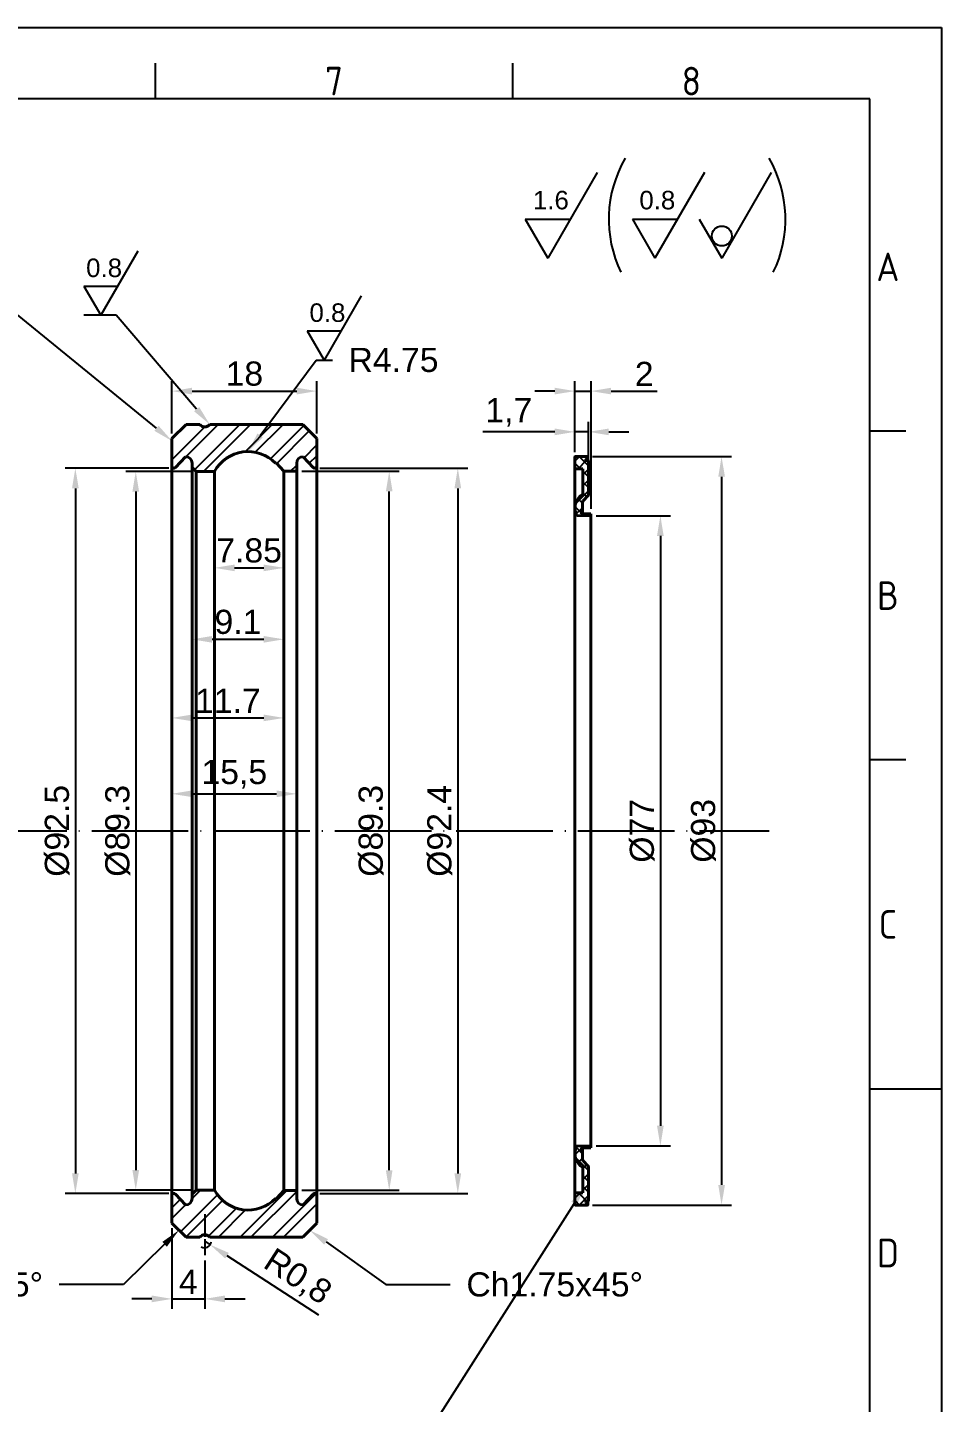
# Model space of a CAD drawing. Header units: millimetres. Extents: x 2626 to 2999, y 1108 to 1371.
# Drawn here: x 2885.3 to 2998.8, y 1200.6 to 1371.4 of the extents above; entities that cross this region are included whole.
import ezdxf
from ezdxf import colors
from ezdxf.entities.mleader import LeaderData, LeaderLine
from ezdxf.enums import TextEntityAlignment as Align
from ezdxf.math import Vec2, Vec3

# ---------------------------------------------------------------- set-up
doc = ezdxf.new("R2010")
doc.units = ezdxf.units.MM
doc.linetypes.add('ACAD_ISO04W100', pattern=[30, 24, -3, 0, -3])
doc.linetypes.add('ACAD_ISO05W100', pattern=[33, 24, -3, 0, -3, 0, -3])
for name, color, linetype, lineweight in [('AM_0', 7, 'Continuous', 40), ('AM_4', 1, 'ACAD_ISO04W100', 25), ('AM_5', 3, 'Continuous', 25), ('AM_BOR', 2, 'ACAD_ISO05W100', 35)]:
    doc.layers.add(name, color=color, linetype=linetype, lineweight=lineweight)
doc.styles.add('ACISOTS', font='isocp.shx', dxfattribs={"height": 1})
doc.styles.get("Standard").update_dxf_attribs({"font": 'arial.ttf'})
doc.dimstyles.new('ISO-25', dxfattribs={"dimtxt": 3, "dimasz": 2.5, "dimexe": 1.25, "dimexo": 0.625, "dimtad": 1, "dimtxsty": 'Standard', "dimcen": 2.5, "dimadec": 0, "dimazin": 0, "dimtfac": 1, "dimtmove": 0, "dimatfit": 3, "dimfxl": 1, "dimarcsym": 0})

# ---------------------------------------------------------------- blocks, each defined once
blk = doc.blocks.new('A3 ZTL')
for p, q in [((401.17, 280.82), (19.57, 280.82)), ((401.17, 9.78), (401.17, 280.82))]:
    blk.add_line(p, q)
at = {"layer": 'AM_BOR', "color": 135, "linetype": 'Continuous', "lineweight": 25}
for p, q in [((0, 290.61), (410.96, 290.61)), ((410.96, 290.61), (410.96, 0))]:
    blk.add_line(p, q, dxfattribs=at)
at = {"layer": 'AM_BOR', "color": 135, "lineweight": 25}
for p, q in [((303.33, 280.82), (303.33, 285.71)), ((352.25, 280.82), (352.25, 285.71)), ((406.07, 235.32), (401.17, 235.32)), ((406.07, 190.31), (401.17, 190.31)), ((401.17, 145.3), (410.96, 145.3))]:
    blk.add_line(p, q, dxfattribs=at)
at = {"layer": 'AM_BOR', "color": 135, "lineweight": 25, "style": 'ACISOTS'}
for s, p in [('7', (327.79, 283.27)), ('8', (376.71, 283.27)), ('A', (403.62, 257.83)), ('B', (403.62, 212.82)), ('C', (403.62, 167.81)), ('D', (403.62, 122.8))]:
    blk.add_text(s, height=3.91, dxfattribs=at).set_placement(p, align=Align.MIDDLE)
blk = doc.blocks.new('*D39')
at = {"layer": 'AM_5', "color": 0, "lineweight": -2}
for p, q in [((2955.5, 1318.09), (2972.77, 1318.09)), ((2971.52, 1315.59), (2971.52, 1227.59)), ((2955.5, 1225.09), (2972.77, 1225.09))]:
    blk.add_line(p, q, dxfattribs=at)
at = {"layer": 'AM_5', "color": 0}
for points in [[(2971.11, 1315.59), (2971.94, 1315.59), (2971.52, 1318.09)], [(2971.11, 1227.59), (2971.94, 1227.59), (2971.52, 1225.09)]]:
    blk.add_solid(points, dxfattribs=at)
at = {"layer": 'Defpoints', "color": 0}
for p in [(2954.87, 1318.09), (2954.87, 1225.09), (2971.52, 1225.09)]:
    blk.add_point(p, dxfattribs=at)
at = {"layer": 'AM_5', "color": 0, "insert": (2969.28, 1271.59), "char_height": 3, "attachment_point": 5, "rotation": 90}
blk.add_mtext('%%c93', dxfattribs=at)
blk = doc.blocks.new('*D40')
at = {"layer": 'AM_5', "color": 0, "lineweight": -2}
for p, q in [((2955.92, 1310.74), (2965.17, 1310.74)), ((2963.92, 1308.24), (2963.92, 1234.94)), ((2955.92, 1232.44), (2965.17, 1232.44))]:
    blk.add_line(p, q, dxfattribs=at)
at = {"layer": 'AM_5', "color": 0}
for points in [[(2963.5, 1308.24), (2964.33, 1308.24), (2963.92, 1310.74)], [(2963.5, 1234.94), (2964.33, 1234.94), (2963.92, 1232.44)]]:
    blk.add_solid(points, dxfattribs=at)
at = {"layer": 'Defpoints', "color": 0}
for p in [(2955.3, 1310.74), (2955.3, 1232.44), (2963.92, 1232.44)]:
    blk.add_point(p, dxfattribs=at)
at = {"layer": 'AM_5', "color": 0, "insert": (2961.67, 1271.59), "char_height": 3, "attachment_point": 5, "rotation": 90}
blk.add_mtext('%%c77', dxfattribs=at)
blk = doc.blocks.new('*D41')
at = {"layer": 'AM_5', "color": 0, "lineweight": -2}
for p, q in [((2950.8, 1326.23), (2948.3, 1326.23)), ((2953.3, 1318.66), (2953.3, 1327.48)), ((2953.3, 1326.23), (2955.3, 1326.23)), ((2955.3, 1311.62), (2955.3, 1327.48)), ((2957.8, 1326.23), (2963.53, 1326.23))]:
    blk.add_line(p, q, dxfattribs=at)
at = {"layer": 'AM_5', "color": 0}
for points in [[(2950.8, 1326.65), (2950.8, 1325.82), (2953.3, 1326.23)], [(2957.8, 1326.65), (2957.8, 1325.82), (2955.3, 1326.23)]]:
    blk.add_solid(points, dxfattribs=at)
at = {"layer": 'Defpoints', "color": 0}
for p in [(2955.3, 1326.23), (2953.3, 1318.04), (2955.3, 1310.99)]:
    blk.add_point(p, dxfattribs=at)
at = {"layer": 'AM_5', "color": 0, "insert": (2961.91, 1328.37), "char_height": 3, "attachment_point": 5}
blk.add_mtext('2', dxfattribs=at)
blk = doc.blocks.new('*D42')
at = {"layer": 'AM_5', "color": 0, "lineweight": -2}
for p, q in [((2950.8, 1321.17), (2941.87, 1321.17)), ((2953.3, 1318.66), (2953.3, 1322.42)), ((2955, 1321.17), (2953.3, 1321.17)), ((2955, 1318.16), (2955, 1322.42)), ((2957.5, 1321.17), (2960, 1321.17))]:
    blk.add_line(p, q, dxfattribs=at)
at = {"layer": 'AM_5', "color": 0}
for points in [[(2950.8, 1321.58), (2950.8, 1320.75), (2953.3, 1321.17)], [(2957.5, 1321.58), (2957.5, 1320.75), (2955, 1321.17)]]:
    blk.add_solid(points, dxfattribs=at)
at = {"layer": 'Defpoints', "color": 0}
for p in [(2953.3, 1321.17), (2953.3, 1318.04), (2955, 1317.54)]:
    blk.add_point(p, dxfattribs=at)
at = {"layer": 'AM_5', "color": 0, "insert": (2945.08, 1323.59), "char_height": 3, "attachment_point": 5}
blk.add_mtext('1,7', dxfattribs=at)
blk = doc.blocks.new('*D43')
at = {"layer": 'AM_5', "color": 0, "lineweight": -2}
for p, q in [((2903.23, 1320.97), (2903.23, 1327.48)), ((2905.73, 1326.23), (2918.73, 1326.23)), ((2921.23, 1320.97), (2921.23, 1327.48))]:
    blk.add_line(p, q, dxfattribs=at)
at = {"layer": 'AM_5', "color": 0}
for points in [[(2905.73, 1326.65), (2905.73, 1325.82), (2903.23, 1326.23)], [(2918.73, 1326.65), (2918.73, 1325.82), (2921.23, 1326.23)]]:
    blk.add_solid(points, dxfattribs=at)
at = {"layer": 'Defpoints', "color": 0}
for p in [(2921.23, 1326.23), (2903.23, 1320.34), (2921.23, 1320.34)]:
    blk.add_point(p, dxfattribs=at)
at = {"layer": 'AM_5', "color": 0, "insert": (2912.23, 1328.39), "char_height": 3, "attachment_point": 5}
blk.add_mtext('18', dxfattribs=at)
blk = doc.blocks.new('*D45')
at = {"layer": 'AM_5', "color": 0, "lineweight": -2}
for p, q in [((2921.61, 1316.65), (2940, 1316.65)), ((2938.75, 1314.15), (2938.75, 1229.03)), ((2921.61, 1226.53), (2940, 1226.53))]:
    blk.add_line(p, q, dxfattribs=at)
at = {"layer": 'AM_5', "color": 0}
for points in [[(2938.33, 1314.15), (2939.17, 1314.15), (2938.75, 1316.65)], [(2938.33, 1229.03), (2939.17, 1229.03), (2938.75, 1226.53)]]:
    blk.add_solid(points, dxfattribs=at)
at = {"layer": 'Defpoints', "color": 0}
for p in [(2920.98, 1316.65), (2920.98, 1226.53), (2938.75, 1226.53)]:
    blk.add_point(p, dxfattribs=at)
at = {"layer": 'AM_5', "color": 0, "insert": (2936.51, 1271.59), "char_height": 3, "attachment_point": 5, "rotation": 90}
blk.add_mtext('%%C92.4', dxfattribs=at)
blk = doc.blocks.new('*D46')
at = {"layer": 'AM_5', "color": 0, "lineweight": -2}
for p, q in [((2919.36, 1316.27), (2931.48, 1316.27)), ((2930.23, 1229.42), (2930.23, 1313.77)), ((2919.36, 1226.92), (2931.48, 1226.92))]:
    blk.add_line(p, q, dxfattribs=at)
at = {"layer": 'AM_5', "color": 0}
for points in [[(2929.81, 1313.77), (2930.64, 1313.77), (2930.23, 1316.27)], [(2929.81, 1229.42), (2930.64, 1229.42), (2930.23, 1226.92)]]:
    blk.add_solid(points, dxfattribs=at)
at = {"layer": 'Defpoints', "color": 0}
for p in [(2918.73, 1316.27), (2930.23, 1316.27), (2918.73, 1226.92)]:
    blk.add_point(p, dxfattribs=at)
at = {"layer": 'AM_5', "color": 0, "insert": (2927.98, 1271.59), "char_height": 3, "attachment_point": 5, "rotation": 90}
blk.add_mtext('%%C89.3', dxfattribs=at)
blk = doc.blocks.new('*D47')
at = {"layer": 'AM_5', "color": 0, "lineweight": -2}
for p, q in [((2902.86, 1316.65), (2889.98, 1316.65)), ((2891.23, 1314.15), (2891.23, 1229.03)), ((2902.86, 1226.53), (2889.98, 1226.53))]:
    blk.add_line(p, q, dxfattribs=at)
at = {"layer": 'AM_5', "color": 0}
for points in [[(2890.82, 1314.15), (2891.65, 1314.15), (2891.23, 1316.65)], [(2890.82, 1229.03), (2891.65, 1229.03), (2891.23, 1226.53)]]:
    blk.add_solid(points, dxfattribs=at)
at = {"layer": 'Defpoints', "color": 0}
for p in [(2903.48, 1316.65), (2891.23, 1226.53), (2903.48, 1226.53)]:
    blk.add_point(p, dxfattribs=at)
at = {"layer": 'AM_5', "color": 0, "insert": (2888.99, 1271.59), "char_height": 3, "attachment_point": 5, "rotation": 90}
blk.add_mtext('%%c92.5', dxfattribs=at)
blk = doc.blocks.new('*D48')
at = {"layer": 'AM_5', "color": 0, "lineweight": -2}
for p, q in [((2905.61, 1316.24), (2897.49, 1316.24)), ((2898.74, 1313.74), (2898.74, 1229.44)), ((2905.61, 1226.94), (2897.49, 1226.94))]:
    blk.add_line(p, q, dxfattribs=at)
at = {"layer": 'AM_5', "color": 0}
for points in [[(2898.32, 1313.74), (2899.15, 1313.74), (2898.74, 1316.24)], [(2898.32, 1229.44), (2899.15, 1229.44), (2898.74, 1226.94)]]:
    blk.add_solid(points, dxfattribs=at)
at = {"layer": 'Defpoints', "color": 0}
for p in [(2906.23, 1316.24), (2898.74, 1226.94), (2906.23, 1226.94)]:
    blk.add_point(p, dxfattribs=at)
at = {"layer": 'AM_5', "color": 0, "insert": (2896.5, 1271.59), "char_height": 3, "attachment_point": 5, "rotation": 90}
blk.add_mtext('%%C89.3', dxfattribs=at)
blk = doc.blocks.new('*D49')
at = {"layer": 'AM_5', "color": 0, "lineweight": -2}
for p, q in [((2908.52, 1304.89), (2908.52, 1305.52)), ((2917.13, 1304.89), (2917.13, 1305.52)), ((2911.02, 1304.27), (2914.63, 1304.27))]:
    blk.add_line(p, q, dxfattribs=at)
at = {"layer": 'AM_5', "color": 0}
for points in [[(2911.02, 1304.68), (2911.02, 1303.85), (2908.52, 1304.27)], [(2914.63, 1304.68), (2914.63, 1303.85), (2917.13, 1304.27)]]:
    blk.add_solid(points, dxfattribs=at)
at = {"layer": 'Defpoints', "color": 0}
for p in [(2908.52, 1304.27), (2917.13, 1304.27), (2917.13, 1304.27)]:
    blk.add_point(p, dxfattribs=at)
at = {"layer": 'AM_5', "color": 0, "insert": (2912.82, 1306.42), "char_height": 3, "attachment_point": 5}
blk.add_mtext('7.85', dxfattribs=at)
blk = doc.blocks.new('*D50')
at = {"layer": 'AM_5', "color": 0, "lineweight": -2}
for p, q in [((2905.73, 1296.01), (2905.73, 1296.64)), ((2908.23, 1295.39), (2914.63, 1295.39)), ((2917.13, 1296.01), (2917.13, 1296.64))]:
    blk.add_line(p, q, dxfattribs=at)
at = {"layer": 'AM_5', "color": 0}
for points in [[(2908.23, 1295.8), (2908.23, 1294.97), (2905.73, 1295.39)], [(2914.63, 1295.8), (2914.63, 1294.97), (2917.13, 1295.39)]]:
    blk.add_solid(points, dxfattribs=at)
at = {"layer": 'Defpoints', "color": 0}
for p in [(2905.73, 1295.39), (2917.13, 1295.39), (2917.13, 1295.39)]:
    blk.add_point(p, dxfattribs=at)
at = {"layer": 'AM_5', "color": 0, "insert": (2911.43, 1297.54), "char_height": 3, "attachment_point": 5}
blk.add_mtext('9.1', dxfattribs=at)
blk = doc.blocks.new('*D51')
at = {"layer": 'AM_5', "color": 0, "lineweight": -2}
for p, q in [((2917.13, 1294.76), (2917.13, 1284.37)), ((2903.23, 1286.16), (2903.23, 1286.87)), ((2905.73, 1285.62), (2914.63, 1285.62))]:
    blk.add_line(p, q, dxfattribs=at)
at = {"layer": 'AM_5', "color": 0}
for points in [[(2905.73, 1286.04), (2905.73, 1285.21), (2903.23, 1285.62)], [(2914.63, 1286.04), (2914.63, 1285.21), (2917.13, 1285.62)]]:
    blk.add_solid(points, dxfattribs=at)
at = {"layer": 'Defpoints', "color": 0}
for p in [(2917.13, 1295.39), (2903.23, 1285.54), (2917.13, 1285.62)]:
    blk.add_point(p, dxfattribs=at)
at = {"layer": 'AM_5', "color": 0, "insert": (2910.18, 1287.75), "char_height": 3, "attachment_point": 5}
blk.add_mtext('11.7', dxfattribs=at)
blk = doc.blocks.new('*D52')
at = {"layer": 'AM_5', "color": 0, "lineweight": -2}
for p, q in [((2903.23, 1276.82), (2903.23, 1277.44)), ((2918.73, 1276.82), (2918.73, 1277.44)), ((2905.73, 1276.19), (2916.23, 1276.19))]:
    blk.add_line(p, q, dxfattribs=at)
at = {"layer": 'AM_5', "color": 0}
for points in [[(2905.73, 1276.61), (2905.73, 1275.78), (2903.23, 1276.19)], [(2916.23, 1276.61), (2916.23, 1275.78), (2918.73, 1276.19)]]:
    blk.add_solid(points, dxfattribs=at)
at = {"layer": 'Defpoints', "color": 0}
for p in [(2903.23, 1276.19), (2918.73, 1276.19), (2918.73, 1276.19)]:
    blk.add_point(p, dxfattribs=at)
at = {"layer": 'AM_5', "color": 0, "insert": (2910.98, 1278.62), "char_height": 3, "attachment_point": 5}
blk.add_mtext('15,5', dxfattribs=at)
blk = doc.blocks.new('*D53')
at = {"layer": 'AM_5', "color": 0, "lineweight": -2}
for p, q in [((2903.23, 1222.22), (2903.23, 1212.18)), ((2907.31, 1218.22), (2907.31, 1212.18)), ((2900.73, 1213.43), (2898.23, 1213.43)), ((2903.23, 1213.43), (2907.31, 1213.43)), ((2909.81, 1213.43), (2912.31, 1213.43))]:
    blk.add_line(p, q, dxfattribs=at)
at = {"layer": 'AM_5', "color": 0}
for points in [[(2900.73, 1213.85), (2900.73, 1213.01), (2903.23, 1213.43)], [(2909.81, 1213.85), (2909.81, 1213.01), (2907.31, 1213.43)]]:
    blk.add_solid(points, dxfattribs=at)
at = {"layer": 'Defpoints', "color": 0}
for p in [(2903.23, 1222.84), (2907.31, 1218.84), (2907.31, 1213.43)]:
    blk.add_point(p, dxfattribs=at)
at = {"layer": 'AM_5', "color": 0, "insert": (2905.27, 1215.55), "char_height": 3, "attachment_point": 5}
blk.add_mtext('4', dxfattribs=at)
blk = doc.blocks.new('*D54')
at = {"layer": 'AM_5', "color": 0, "lineweight": -2}
for p, q in [((2907.31, 1220.59), (2907.98, 1220.16)), ((2921.48, 1211.41), (2910.08, 1218.8))]:
    blk.add_line(p, q, dxfattribs=at)
blk.add_arc((2907.31, 1220.59), 0.801, 237.6612, 354.0139, dxfattribs=at)
at = {"layer": 'AM_5', "color": 0}
blk.add_solid([(2910.3, 1219.15), (2909.85, 1218.45), (2907.98, 1220.16)], dxfattribs=at)
at = {"layer": 'Defpoints', "color": 0}
for p in [(2907.31, 1220.59), (2907.98, 1220.16)]:
    blk.add_point(p, dxfattribs=at)
at = {"layer": 'AM_5', "color": 0, "insert": (2918.78, 1216.05), "char_height": 3, "attachment_point": 5, "rotation": 327.0694}
blk.add_mtext('R0,8', dxfattribs=at)

msp = doc.modelspace()

# ---------------------------------------------------------------- hatches: boundary and pattern name
at = {"layer": 'AM_5'}
h = msp.add_hatch(dxfattribs=at)
h.set_pattern_fill('ANSI32', color=256, scale=0.3, style=0)
h.set_pattern_definition([(45, (5.454, 0), (-2.0205576, 2.0205576), []), (45, (6.801, 0), (-2.0205576, 2.0205576), [])])
h.paths.add_polyline_path([(2916.107, 1317.267), (2916.23, 1317.267), (2917.13, 1316.267), (2918.73, 1316.267), (2918.73, 1317.277, -0.4142136), (2919.53, 1318.077), (2919.537, 1318.077), (2920.798, 1316.73, 0.6803555), (2921.23, 1316.901), (2921.23, 1320.342), (2919.48, 1322.092), (2907.93, 1322.092, -0.48), (2906.68, 1322.092), (2904.98, 1322.092), (2903.23, 1320.342), (2903.23, 1316.901, 0.6803555), (2903.663, 1316.73), (2904.923, 1318.077), (2904.93, 1318.077, -0.4142136), (2905.73, 1317.277), (2905.73, 1316.742), (2906.23, 1316.242), (2908.518, 1316.242, -0.5064544)])
h.paths.add_polyline_path([(2919.48, 1221.092), (2921.23, 1222.842), (2921.23, 1226.284, 0.6803555), (2920.798, 1226.455), (2919.537, 1225.107), (2919.53, 1225.107, -0.4142136), (2918.73, 1225.907), (2918.73, 1226.917), (2917.13, 1226.917), (2916.23, 1225.917), (2916.107, 1225.917, -0.5064544), (2908.518, 1226.942), (2906.23, 1226.942), (2905.73, 1226.442), (2905.73, 1225.907, -0.4142136), (2904.93, 1225.107), (2904.923, 1225.107), (2903.663, 1226.455, 0.6803555), (2903.23, 1226.284), (2903.23, 1222.842), (2904.98, 1221.092), (2906.68, 1221.092, -0.48), (2907.93, 1221.092)])
h = msp.add_hatch(dxfattribs=at)
h.set_pattern_fill('ANSI37', color=256, scale=0.3, style=0)
h.set_pattern_definition([(45, (12.5878, 0), (-0.6735192, 0.6735192), []), (135, (12.5878, 0), (-0.6735192, -0.6735192), [])])
h.paths.add_polyline_path([(2954.995, 1317.54, 0.5456129), (2954.925, 1317.585), (2954.925, 1317.59), (2954.737, 1317.59, -0.6681786), (2954.666, 1317.761), (2954.91, 1318.005, 0.6681786), (2954.875, 1318.09), (2953.345, 1318.09, 0.4142136), (2953.295, 1318.04), (2953.295, 1316.59), (2954.295, 1316.59), (2954.295, 1313.44, 0.3812504), (2953.481, 1310.818, 0.2868085), (2953.525, 1310.789), (2955.295, 1310.743), (2955.295, 1310.993), (2954.245, 1310.993, -0.6054804), (2954.157, 1311.393, 0.2211398), (2954.245, 1311.585), (2954.245, 1312.436, -0.1989124), (2954.319, 1312.613), (2954.922, 1313.217, 0.1989124), (2954.995, 1313.393)])
h.paths.add_polyline_path([(2954.995, 1229.791, 0.1989124), (2954.922, 1229.968), (2954.319, 1230.571, -0.1989124), (2954.245, 1230.748), (2954.245, 1231.6, 0.2211398), (2954.157, 1231.791, -0.6054804), (2954.245, 1232.192), (2955.295, 1232.192), (2955.295, 1232.442), (2953.525, 1232.395, 0.2868085), (2953.481, 1232.366, 0.3812504), (2954.295, 1229.744), (2954.295, 1226.594), (2953.295, 1226.594), (2953.295, 1225.144, 0.4142136), (2953.345, 1225.094), (2954.875, 1225.094, 0.6681786), (2954.91, 1225.18), (2954.666, 1225.424, -0.6681786), (2954.737, 1225.594), (2954.945, 1225.594, 0.4142136), (2954.995, 1225.644)])

# ---------------------------------------------------------------- linework, layer by layer
at = {"layer": 'AM_0'}
for p, q in [((2904.98, 1322.092), (2903.23, 1320.342)), ((2904.98, 1322.092), (2906.68, 1322.092)), ((2907.93, 1322.092), (2919.48, 1322.092)), ((2919.48, 1322.092), (2921.23, 1320.342)), ((2903.23, 1320.342), (2903.23, 1271.592)), ((2921.23, 1320.342), (2921.23, 1271.592)), ((2903.663, 1316.73), (2904.923, 1318.077)), ((2904.923, 1318.077), (2904.93, 1318.077)), ((2919.537, 1318.077), (2919.53, 1318.077)), ((2920.798, 1316.73), (2919.537, 1318.077)), ((2953.295, 1318.04), (2953.295, 1271.592)), ((2953.345, 1318.09), (2954.875, 1318.09)), ((2954.91, 1318.005), (2954.666, 1317.761)), ((2954.737, 1317.59), (2954.945, 1317.59)), ((2954.925, 1318.04), (2954.925, 1317.59)), ((2954.995, 1317.54), (2954.995, 1313.393)), ((2903.23, 1316.242), (2903.23, 1271.592)), ((2905.73, 1317.277), (2905.73, 1316.742)), ((2905.73, 1316.742), (2906.23, 1316.242)), ((2905.73, 1316.742), (2905.73, 1271.592)), ((2906.23, 1316.242), (2908.518, 1316.242)), ((2906.23, 1316.242), (2906.23, 1271.592)), ((2908.518, 1316.242), (2908.518, 1271.592)), ((2916.23, 1317.267), (2916.107, 1317.267)), ((2916.23, 1317.267), (2917.13, 1316.267)), ((2918.73, 1316.267), (2917.13, 1316.267)), ((2917.13, 1316.267), (2917.13, 1271.592)), ((2918.73, 1271.592), (2918.73, 1317.277)), ((2953.295, 1316.59), (2954.295, 1316.59)), ((2954.295, 1316.59), (2954.295, 1313.44)), ((2954.245, 1312.436), (2954.245, 1311.585)), ((2954.922, 1313.217), (2954.319, 1312.613)), ((2953.525, 1310.789), (2955.295, 1310.743)), ((2954.245, 1311.585), (2954.245, 1310.993)), ((2954.245, 1310.993), (2955.295, 1310.993)), ((2955.295, 1310.993), (2955.295, 1310.743)), ((2955.295, 1310.743), (2955.295, 1271.592)), ((2903.23, 1222.842), (2903.23, 1271.592)), ((2903.23, 1226.942), (2903.23, 1271.592)), ((2905.73, 1226.442), (2905.73, 1271.592)), ((2906.23, 1226.942), (2906.23, 1271.592)), ((2908.518, 1226.942), (2908.518, 1271.592)), ((2917.13, 1226.917), (2917.13, 1271.592)), ((2918.73, 1271.592), (2918.73, 1225.907)), ((2921.23, 1222.842), (2921.23, 1271.592)), ((2953.295, 1225.144), (2953.295, 1271.592)), ((2955.295, 1232.442), (2955.295, 1271.592)), ((2953.525, 1232.395), (2955.295, 1232.442)), ((2954.245, 1232.192), (2955.295, 1232.192)), ((2954.245, 1231.6), (2954.245, 1232.192)), ((2955.295, 1232.192), (2955.295, 1232.442)), ((2954.245, 1230.748), (2954.245, 1231.6)), ((2954.922, 1229.968), (2954.319, 1230.571)), ((2954.295, 1226.594), (2954.295, 1229.744)), ((2954.995, 1225.644), (2954.995, 1229.791)), ((2905.73, 1226.442), (2906.23, 1226.942)), ((2906.23, 1226.942), (2908.518, 1226.942)), ((2916.23, 1225.917), (2917.13, 1226.917)), ((2918.73, 1226.917), (2917.13, 1226.917)), ((2903.663, 1226.455), (2904.923, 1225.107)), ((2904.923, 1225.107), (2904.93, 1225.107)), ((2905.73, 1225.907), (2905.73, 1226.442)), ((2916.23, 1225.917), (2916.107, 1225.917)), ((2919.537, 1225.107), (2919.53, 1225.107)), ((2920.798, 1226.455), (2919.537, 1225.107)), ((2953.295, 1226.594), (2954.295, 1226.594)), ((2953.345, 1225.094), (2954.875, 1225.094)), ((2954.91, 1225.18), (2954.666, 1225.424)), ((2954.737, 1225.594), (2954.945, 1225.594)), ((2954.925, 1225.144), (2954.925, 1225.594)), ((2904.98, 1221.092), (2903.23, 1222.842)), ((2919.48, 1221.092), (2921.23, 1222.842)), ((2904.98, 1221.092), (2906.68, 1221.092)), ((2907.93, 1221.092), (2919.48, 1221.092))]:
    msp.add_line(p, q, dxfattribs=at)
for centre, radius, start, end in [((2907.305, 1322.593), 0.801, 218.71799, 321.28201), ((2904.93, 1317.277), 0.8, 0, 90), ((2912.689, 1313.969), 4.75, 43.97137, 151.41191), ((2919.53, 1317.277), 0.8, 90, 180), ((2953.345, 1318.04), 0.05, 90, 180), ((2954.737, 1317.69), 0.1, 135, 270), ((2954.875, 1318.04), 0.05, 315, 90), ((2954.945, 1317.54), 0.05, 0, 90), ((2903.48, 1316.901), 0.25, 180, 316.91851), ((2920.98, 1316.901), 0.25, 223.08149, 0), ((2955.358, 1311.673), 2.062, 121.00844, 204.4859), ((2954.495, 1312.436), 0.25, 135, 180), ((2954.745, 1313.393), 0.25, 315, 0), ((2953.527, 1310.839), 0.05, 204.4859, 268.49927), ((2954.306, 1311.216), 0.232, 130.12121, 254.89754), ((2953.995, 1311.585), 0.25, 310.12121, 0), ((2955.358, 1231.511), 2.062, 155.5141, 238.99156), ((2953.527, 1232.345), 0.05, 91.50073, 155.5141), ((2954.306, 1231.968), 0.232, 105.10246, 229.87879), ((2953.995, 1231.6), 0.25, 0, 49.87879), ((2954.495, 1230.748), 0.25, 180, 225), ((2954.745, 1229.791), 0.25, 0, 45), ((2912.689, 1229.215), 4.75, 208.58809, 316.02863), ((2903.48, 1226.284), 0.25, 43.08149, 180), ((2904.93, 1225.907), 0.8, 270, 0), ((2919.53, 1225.907), 0.8, 180, 270), ((2920.98, 1226.284), 0.25, 0, 136.91851), ((2953.345, 1225.144), 0.05, 180, 270), ((2954.737, 1225.494), 0.1, 90, 225), ((2954.875, 1225.144), 0.05, 270, 45), ((2954.945, 1225.644), 0.05, 270, 0), ((2907.305, 1220.591), 0.801, 38.71799, 141.28201)]:
    msp.add_arc(centre, radius, start, end, dxfattribs=at)
at = {"layer": 'AM_4', "ltscale": 0.5}
msp.add_line((2681.863, 1271.592), (2977.447, 1271.592), dxfattribs=at)
at = {"layer": 'AM_4', "ltscale": 0.1}
msp.add_line((2907.305, 1223.942), (2907.305, 1218.843), dxfattribs=at)
at = {"layer": 'AM_5'}
for p, q in [((2956.065, 1353.411), (2949.917, 1342.763)), ((2969.383, 1353.411), (2963.235, 1342.763)), ((2977.687, 1353.411), (2971.54, 1342.763)), ((2947.123, 1347.603), (2952.711, 1347.603)), ((2947.123, 1347.603), (2949.917, 1342.763)), ((2960.441, 1347.603), (2966.029, 1347.603)), ((2960.441, 1347.603), (2963.235, 1342.763)), ((2968.745, 1347.603), (2971.54, 1342.763)), ((2898.992, 1343.635), (2894.381, 1335.649)), ((2892.285, 1339.279), (2896.477, 1339.279)), ((2892.285, 1339.279), (2894.381, 1335.649)), ((2926.74, 1338.069), (2922.129, 1330.083)), ((2920.033, 1333.713), (2924.225, 1333.713)), ((2920.033, 1333.713), (2922.129, 1330.083))]:
    msp.add_line(p, q, dxfattribs=at)
msp.add_circle((2971.551, 1345.506), 1.239, dxfattribs=at)
for centre, start, end in [((2972.551, 1347.592), 149.81687, 205.95777), ((2964.416, 1347.592), 334.04223, 30.18313)]:
    msp.add_arc(centre, 15.049, start, end, dxfattribs=at)

# ---------------------------------------------------------------- block references
at = {"linetype": 'ByBlock', "lineweight": 0, "xscale": 0.9075000000000002, "yscale": 0.9075000000000002, "zscale": 0.9075000000000002}
msp.add_blockref('A3 ZTL', (2625.9, 1107.689), dxfattribs=at)

# ---------------------------------------------------------------- texts
at = {"layer": 'AM_5', "char_height": 2.3, "attachment_point": 1}
for s, insert in [('1.6', (2948.079, 1351.117)), ('0.8', (2961.304, 1351.117)), ('0.8', (2892.57, 1342.699)), ('0.8', (2920.318, 1337.133))]:
    msp.add_mtext_dynamic_manual_height_columns(s, width=18.23779, gutter_width=12.5, heights=[0], dxfattribs=dict(at, insert=insert))

# ---------------------------------------------------------------- dimensions: what is measured, and where the dimension line sits
at = {"layer": 'AM_5'}
for base, p1, p2, picture, middle in [((2921.23, 1326.234), (2903.23, 1320.342), (2921.23, 1320.342), '*D43', (2912.23, 1328.391)), ((2955.295, 1326.234), (2953.295, 1318.04), (2955.295, 1310.993), '*D41', (2961.914, 1328.365)), ((2953.295, 1321.166), (2954.995, 1317.54), (2953.295, 1318.04), '*D42', (2945.081, 1323.594)), ((2918.73, 1276.193), (2903.23, 1276.193), (2918.73, 1276.193), '*D52', (2910.98, 1278.621))]:
    dim = msp.add_linear_dim(base=base, p1=p1, p2=p2, dimstyle='ISO-25', dxfattribs=at)
    dim.commit()
    dim.dimension.update_dxf_attribs({"geometry": picture, "text_midpoint": middle})
for base, p1, p2, text, picture, middle in [((2971.524, 1225.094), (2954.875, 1318.09), (2954.875, 1225.094), '%%c93', '*D39', (2969.284, 1271.592)), ((2891.234, 1226.534), (2903.48, 1316.651), (2903.48, 1226.534), '%%c92.5', '*D47', (2888.993, 1271.592)), ((2898.737, 1226.942), (2906.23, 1316.242), (2906.23, 1226.942), '%%C89.3', '*D48', (2896.496, 1271.592)), ((2930.225, 1316.267), (2918.73, 1226.917), (2918.73, 1316.267), '%%C89.3', '*D46', (2927.985, 1271.592)), ((2938.749, 1226.534), (2920.98, 1316.651), (2920.98, 1226.534), '%%C92.4', '*D45', (2936.509, 1271.592)), ((2963.915, 1232.442), (2955.295, 1310.743), (2955.295, 1232.442), '%%c77', '*D40', (2961.675, 1271.592))]:
    dim = msp.add_linear_dim(base=base, p1=p1, p2=p2, angle=90, text=text, dimstyle='ISO-25', dxfattribs=at)
    dim.commit()
    dim.dimension.update_dxf_attribs({"geometry": picture, "text_midpoint": middle})
for base, p1, p2, text, picture, middle in [((2917.13, 1304.266), (2908.518, 1304.266), (2917.13, 1304.266), '7.85', '*D49', (2912.824, 1304.266)), ((2917.13, 1285.624), (2903.23, 1285.536), (2917.13, 1295.386), '11.7', '*D51', (2910.18, 1285.624))]:
    dim = msp.add_linear_dim(base=base, p1=p1, p2=p2, text=text, dimstyle='ISO-25', dxfattribs=at)
    dim.commit()
    dim.dimension.update_dxf_attribs({"geometry": picture, "text_midpoint": middle, "dimtype": 160})
for base, p1, p2, text, picture, middle in [((2917.13, 1295.386), (2905.73, 1295.386), (2917.13, 1295.386), '9.1', '*D50', (2911.43, 1297.543)), ((2907.305, 1213.43), (2903.23, 1222.842), (2907.305, 1218.843), '4', '*D53', (2905.268, 1215.555))]:
    dim = msp.add_linear_dim(base=base, p1=p1, p2=p2, text=text, dimstyle='ISO-25', dxfattribs=at)
    dim.commit()
    dim.dimension.update_dxf_attribs({"geometry": picture, "text_midpoint": middle})
dim = msp.add_radius_dim(center=(2907.305, 1220.591), mpoint=(2907.978, 1220.156), dimstyle='ISO-25', dxfattribs=at)
dim.commit()
dim.dimension.update_dxf_attribs({"geometry": '*D54', "text_midpoint": (2917.46, 1214.014), "dimtype": 164})

# ---------------------------------------------------------------- leaders
ml = msp.add_multileader_mtext('Standard', dxfattribs=at)
ml.set_content('2', color=256)
ml.set_leader_properties()
ml.build(insert=Vec2(0, 0))
ml.multileader.update_dxf_attribs({"arrow_head_size": 2.5})
ctx = ml.context
ctx.base_point, ctx.char_height, ctx.arrow_head_size, ctx.plane_origin = Vec3(2873.591, 1336.069), 3, 2.5, Vec3(2903.254, 1320.028)
ctx.text_align_type = 2
notes = []
notes.append((ctx, [(0, (1, 1, 0), (2883.578, 1336.069), (-1, 0), 4, [(0, [(2903.254, 1320.028)], 0, [])])]))
ctx.mtext.insert, ctx.mtext.alignment, ctx.mtext.flow_direction = Vec3(2877.578, 1337.869), 3, 5
ml = msp.add_multileader_mtext('Standard', dxfattribs=at)
ml.set_content('', color=256)
ml.set_leader_properties()
ml.build(insert=Vec2(0, 0))
ml.multileader.update_dxf_attribs({"arrow_head_size": 2.5})
ctx = ml.context
ctx.base_point, ctx.char_height, ctx.arrow_head_size, ctx.plane_origin = Vec3(2888.304, 1335.649), 3, 2.5, Vec3(2907.93, 1322.092)
ctx.text_align_type = 2
notes.append((ctx, [(0, (1, 1, 0), (2896.304, 1335.649), (-1, 0), 4, [(0, [(2907.93, 1322.092)], 0, [])])]))
ctx.mtext.insert, ctx.mtext.alignment, ctx.mtext.flow_direction = Vec3(2890.304, 1337.149), 3, 5
ml = msp.add_multileader_mtext('Standard', dxfattribs=at)
ml.set_content('R4.75', color=256)
ml.set_leader_properties()
ml.build(insert=Vec2(0, 0))
ml.multileader.update_dxf_attribs({"arrow_head_size": 2.5})
ctx = ml.context
ctx.base_point, ctx.char_height, ctx.arrow_head_size, ctx.plane_origin = Vec3(2923.171, 1330.083), 3, 2.5, Vec3(2911.418, 1318.903)
notes.append((ctx, [(0, (1, 1, 0), (2921.171, 1330.083), (1, 0), 2, [(0, [(2912.689, 1318.719)], 0, [])])]))
ctx.mtext.insert, ctx.mtext.flow_direction = Vec3(2925.171, 1331.608), 5
ml = msp.add_multileader_mtext('Standard', dxfattribs=at)
ml.set_content('6', color=256)
ml.set_leader_properties()
ml.build(insert=Vec2(0, 0))
ml.multileader.update_dxf_attribs({"arrow_head_size": 2.5})
ctx = ml.context
ctx.base_point, ctx.char_height, ctx.arrow_head_size, ctx.plane_origin = Vec3(2925.187, 1196.918), 3, 2.5, Vec3(2955.612, 1180.813)
ctx.text_align_type = 2
notes.append((ctx, [(0, (1, 1, 0), (2935.168, 1196.918), (-1, 0), 4, [(0, [(2954.531, 1227.405)], 0, [])])]))
ctx.mtext.insert, ctx.mtext.alignment, ctx.mtext.flow_direction = Vec3(2929.168, 1198.443), 3, 5
ml = msp.add_multileader_mtext('Standard', dxfattribs=at)
ml.set_content('Ch1.75x45%%D', color=256)
ml.set_leader_properties()
ml.build(insert=Vec2(0, 0))
ml.multileader.update_dxf_attribs({"arrow_head_size": 2.5})
ctx = ml.context
ctx.base_point, ctx.char_height, ctx.arrow_head_size, ctx.plane_origin = Vec3(2863.763, 1215.204), 3, 2.5, Vec3(2853.468, 1221.967)
ctx.text_align_type = 2
notes.append((ctx, [(1, (1, 1, 0), (2897.223, 1215.204), (-1, 0), 8, [(0, [(2904.105, 1221.967)], 0, [])])]))
ctx.mtext.insert, ctx.mtext.alignment, ctx.mtext.flow_direction = Vec3(2887.223, 1216.73), 3, 5
ml = msp.add_multileader_mtext('Standard', dxfattribs=at)
ml.set_content('Ch1.75x45%%D', color=256)
ml.set_leader_properties()
ml.build(insert=Vec2(0, 0))
ml.multileader.update_dxf_attribs({"arrow_head_size": 2.5})
ctx = ml.context
ctx.base_point, ctx.char_height, ctx.arrow_head_size, ctx.plane_origin = Vec3(2937.82, 1215.204), 3, 2.5, Vec3(2920.355, 1221.967)
notes.append((ctx, [(0, (1, 1, 0), (2929.82, 1215.204), (1, 0), 8, [(0, [(2920.355, 1221.967)], 0, [])])]))
ctx.mtext.insert, ctx.mtext.flow_direction = Vec3(2939.82, 1216.73), 5
for ctx, leaders in notes:
    for number, flags, end, landing, length, lines in leaders:
        leader = LeaderData()
        leader.index, (leader.has_last_leader_line, leader.has_dogleg_vector, leader.attachment_direction) = number, flags
        leader.last_leader_point, leader.dogleg_vector, leader.dogleg_length = Vec3(end), Vec3(landing), length
        for number, points, colour, breaks in lines:
            line = LeaderLine()
            line.index, line.vertices, line.color, line.breaks = number, Vec3.list(points), colors.encode_raw_color(colour), breaks
            leader.lines.append(line)
        ctx.leaders.append(leader)

doc.saveas('drawing.dxf')
